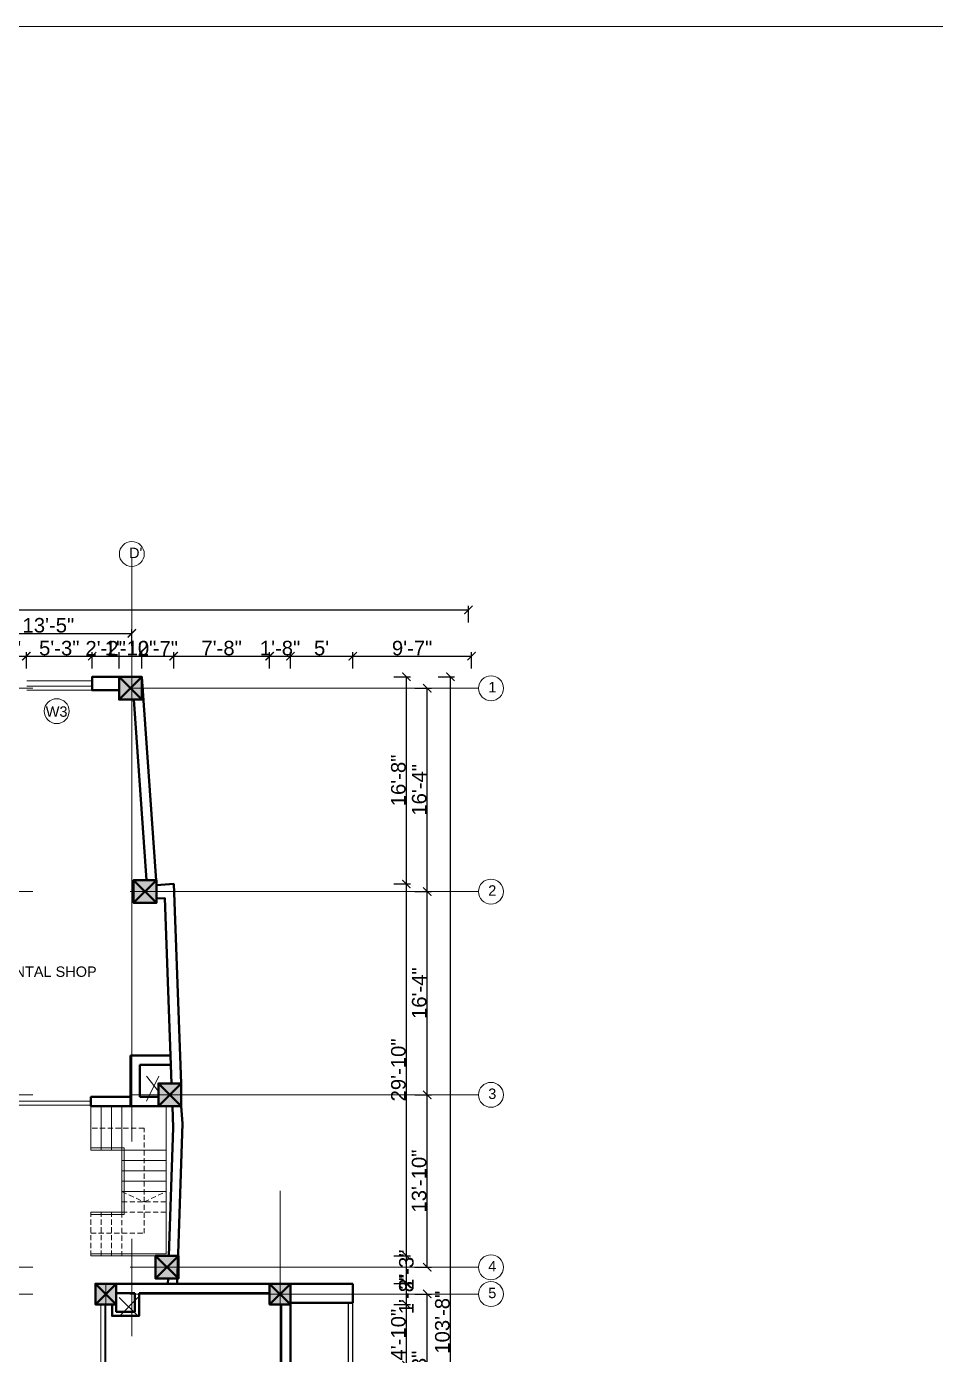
# Model space of a CAD drawing. Header units: inches. Extents: x 0 to 179512, y -43395 to -31716.
# Drawn here: x 168229 to 169105, y -37674 to -36394 of the extents above; entities that cross this region are included whole.
import ezdxf

# ---------------------------------------------------------------- set-up
doc = ezdxf.new("R2010")
doc.units = ezdxf.units.IN
doc.header["$LTSCALE"] = 10
doc.header["$MEASUREMENT"] = 0
doc.linetypes.add('CENTER2', pattern=[1.125, 0.75, -0.125, 0.125, -0.125])
doc.linetypes.add('DASHED', pattern=[0.75, 0.5, -0.25])
doc.layers.get('Defpoints').update_dxf_attribs({"color": 215})
doc.layers.add('Balcony base', color=70, linetype='Continuous')
for name, color, linetype, lineweight in [('colum', 2, 'Continuous', 40), ('DUCT', 6, 'Continuous', 40), ('Grid name', 4, 'Continuous', 0), ('hatch', 95, 'Continuous', 0), ('NEW LETTERING', 3, 'Continuous', 0), ('OL_AR_Center line', 253, 'CENTER2', 13), ('OL_AR_Hatch', 253, 'Continuous', 15), ('OL_AR_SYMBOL', 1, 'Continuous', 5), ('OL_AR_Text', 140, 'Continuous', 5), ('OL_AR_WALL', 255, 'Continuous', 40), ('window', 6, 'Continuous', 9)]:
    doc.layers.add(name, color=color, linetype=linetype, lineweight=lineweight)
doc.styles.add('arial', font='arial.ttf')
doc.styles.get("Standard").update_dxf_attribs({"font": 'arial.ttf'})
doc.dimstyles.new('Dim_OLA', dxfattribs={"dimscale": 2, "dimtxt": 7, "dimasz": 4, "dimexe": 2, "dimexo": 0.5, "dimgap": 0.3, "dimtad": 1, "dimdec": 0, "dimzin": 0, "dimdsep": 46, "dimlunit": 3, "dimtxsty": 'arial', "dimblk": 'ARCHTICK', "dimcen": 0.05, "dimadec": 0, "dimazin": 0, "dimtfac": 1, "dimtdec": 0, "dimtix": 1, "dimtmove": 2, "dimatfit": 3, "dimldrblk": 'DOT', "dimfxl": 6, "dimfxlon": 1, "dimtolj": 1, "dimtzin": 0, "dimarcsym": 0})

# ---------------------------------------------------------------- blocks, each defined once
blk = doc.blocks.new('stair')
at = {"layer": 'OL_AR_Hatch'}
for p, q in [((165958.8, -28087.3), (165958.8, -28045.3)), ((165968.8, -28087.3), (165968.8, -28045.3)), ((165978.8, -28087.3), (165978.8, -28045.3)), ((165988.8, -28147.3), (165988.8, -28045.3)), ((165958.8, -28085.3), (165990.8, -28085.3)), ((165958.8, -28087.3), (166031.3, -28087.3)), ((165988.8, -28097.3), (166031.3, -28097.3)), ((165990.8, -28149.3), (165990.8, -28085.3)), ((165988.8, -28107.3), (166031.3, -28107.3)), ((165988.8, -28117.3), (166031.3, -28117.3)), ((165988.8, -28127.3), (166031.3, -28127.3)), ((165958.8, -28147.3), (165988.8, -28147.3)), ((165958.8, -28149.3), (165990.8, -28149.3)), ((165958.8, -28187.3), (166031.3, -28187.3)), ((165958.8, -28189.3), (166031.3, -28189.3))]:
    blk.add_line(p, q, dxfattribs=at)
blk.add_lwpolyline([(165958.8, -28045.3), (166031.3, -28045.3), (166031.3, -28187.3)], dxfattribs=at)
at = {"layer": 'OL_AR_SYMBOL', "linetype": 'DASHED'}
for p, q in [((165958.8, -28189.3), (165958.8, -28147.3)), ((165968.8, -28189.3), (165968.8, -28147.3)), ((165978.8, -28189.3), (165978.8, -28147.3)), ((165988.8, -28137.3), (166031.3, -28137.3)), ((165988.8, -28147.3), (166031.3, -28147.3)), ((165988.8, -28147.3), (165988.8, -28189.3))]:
    blk.add_line(p, q, dxfattribs=at)
for points in [[(165958.8, -28167.5), (166010.1, -28167.5), (166010.1, -28066.3), (165958.8, -28066.3)], [(165988.8, -28127.3), (166010.1, -28137.3), (166031.3, -28127.3)]]:
    blk.add_lwpolyline(points, dxfattribs=at)
blk = doc.blocks.new('_ArchTick')
at = {"color": 0, "linetype": 'ByBlock', "const_width": 0.15}
blk.add_lwpolyline([(-0.5, -0.5), (0.5, 0.5)], dxfattribs=at)
blk = doc.blocks.new('*D110')
at = {"layer": 'Defpoints', "color": 0, "transparency": 16777216}
for p in [(168228.7, -37000.7), (168179.5, -37021.6), (168228.7, -37020.6)]:
    blk.add_point(p, dxfattribs=at)
at = {"layer": 'OL_AR_Text', "color": 0, "lineweight": -2, "transparency": 16777216}
for p, q in [((168179.5, -37012.7), (168179.5, -36996.7)), ((168179.5, -37000.7), (168228.7, -37000.7)), ((168228.7, -37012.7), (168228.7, -36996.7))]:
    blk.add_line(p, q, dxfattribs=at)
at = {"layer": 'OL_AR_Text', "color": 0, "lineweight": -2, "transparency": 16777216, "xscale": 8, "yscale": 8, "zscale": 8, "rotation": 180}
blk.add_blockref('_ArchTick', (168179.5, -37000.7), dxfattribs=at)
at = {"layer": 'OL_AR_Text', "color": 0, "lineweight": -2, "transparency": 16777216, "xscale": 8, "yscale": 8, "zscale": 8}
blk.add_blockref('_ArchTick', (168228.7, -37000.7), dxfattribs=at)
at = {"layer": 'OL_AR_Text', "color": 0, "transparency": 16777216, "insert": (168204.1, -36993.1), "char_height": 14, "attachment_point": 5, "style": 'arial'}
blk.add_mtext('\\A1;4\'-1"', dxfattribs=at)
blk = doc.blocks.new('_Dot')
at = {"color": 0, "linetype": 'ByBlock', "lineweight": -2}
blk.add_line((-0.5, 0), (-1, 0), dxfattribs=at)
at = {"color": 0, "linetype": 'ByBlock', "const_width": 0.5}
blk.add_lwpolyline([(-0.25, 0, 1), (0.25, 0, 1)], format="xyb", close=True, dxfattribs=at)
blk = doc.blocks.new('*D111')
at = {"layer": 'Defpoints', "color": 0, "transparency": 16777216}
for p in [(168292.1, -37000.7), (168228.7, -37020.6), (168292.1, -37020.6)]:
    blk.add_point(p, dxfattribs=at)
at = {"layer": 'OL_AR_Text', "color": 0, "lineweight": -2, "transparency": 16777216}
for p, q in [((168228.7, -37012.7), (168228.7, -36996.7)), ((168228.7, -37000.7), (168292.1, -37000.7)), ((168292.1, -37012.7), (168292.1, -36996.7))]:
    blk.add_line(p, q, dxfattribs=at)
at = {"layer": 'OL_AR_Text', "color": 0, "lineweight": -2, "transparency": 16777216, "xscale": 8, "yscale": 8, "zscale": 8, "rotation": 180}
blk.add_blockref('_ArchTick', (168228.7, -37000.7), dxfattribs=at)
at = {"layer": 'OL_AR_Text', "color": 0, "lineweight": -2, "transparency": 16777216, "xscale": 8, "yscale": 8, "zscale": 8}
blk.add_blockref('_ArchTick', (168292.1, -37000.7), dxfattribs=at)
at = {"layer": 'OL_AR_Text', "color": 0, "transparency": 16777216, "insert": (168260.4, -36993), "char_height": 14, "attachment_point": 5, "style": 'arial'}
blk.add_mtext('\\A1;5\'-3"', dxfattribs=at)
blk = doc.blocks.new('*D112')
at = {"layer": 'Defpoints', "color": 0, "transparency": 16777216}
for p in [(168318.1, -37000.7), (168292.1, -37020.6), (168318.1, -37020.6)]:
    blk.add_point(p, dxfattribs=at)
at = {"layer": 'OL_AR_Text', "color": 0, "lineweight": -2, "transparency": 16777216}
for p, q in [((168292.1, -37012.7), (168292.1, -36996.7)), ((168292.1, -37000.7), (168318.1, -37000.7)), ((168318.1, -37012.7), (168318.1, -36996.7))]:
    blk.add_line(p, q, dxfattribs=at)
at = {"layer": 'OL_AR_Text', "color": 0, "transparency": 16777216, "insert": (168305.1, -36993.1), "char_height": 14, "attachment_point": 5, "style": 'arial'}
blk.add_mtext('\\A1;2\'-2"', dxfattribs=at)
blk = doc.blocks.new('*D113')
at = {"layer": 'Defpoints', "color": 0, "transparency": 16777216}
for p in [(168340.1, -37000.7), (168318.1, -37020.6), (168340.1, -37020.6)]:
    blk.add_point(p, dxfattribs=at)
at = {"layer": 'OL_AR_Text', "color": 0, "lineweight": -2, "transparency": 16777216}
for p, q in [((168318.1, -37012.7), (168318.1, -36996.7)), ((168318.1, -37000.7), (168340.1, -37000.7)), ((168340.1, -37012.7), (168340.1, -36996.7))]:
    blk.add_line(p, q, dxfattribs=at)
at = {"layer": 'OL_AR_Text', "color": 0, "transparency": 16777216, "insert": (168329.1, -36993), "char_height": 14, "attachment_point": 5, "style": 'arial'}
blk.add_mtext('\\A1;1\'-10"', dxfattribs=at)
blk = doc.blocks.new('*D114')
at = {"layer": 'Defpoints', "color": 0, "transparency": 16777216}
for p in [(168370.7, -37000.7), (168340.1, -37020.6), (168370.7, -37220.3)]:
    blk.add_point(p, dxfattribs=at)
at = {"layer": 'OL_AR_Text', "color": 0, "lineweight": -2, "transparency": 16777216}
for p, q in [((168340.1, -37012.7), (168340.1, -36996.7)), ((168340.1, -37000.7), (168370.7, -37000.7)), ((168370.7, -37012.7), (168370.7, -36996.7))]:
    blk.add_line(p, q, dxfattribs=at)
at = {"layer": 'OL_AR_Text', "color": 0, "transparency": 16777216, "insert": (168355.4, -36993.1), "char_height": 14, "attachment_point": 5, "style": 'arial'}
blk.add_mtext('\\A1;2\'-7"', dxfattribs=at)
blk = doc.blocks.new('*D115')
at = {"layer": 'Defpoints', "color": 0, "transparency": 16777216}
for p in [(168463.2, -37000.7), (168370.7, -37220.3), (168463.2, -37605.6)]:
    blk.add_point(p, dxfattribs=at)
at = {"layer": 'OL_AR_Text', "color": 0, "lineweight": -2, "transparency": 16777216}
for p, q in [((168370.7, -37012.7), (168370.7, -36996.7)), ((168370.7, -37000.7), (168463.2, -37000.7)), ((168463.2, -37012.7), (168463.2, -36996.7))]:
    blk.add_line(p, q, dxfattribs=at)
at = {"layer": 'OL_AR_Text', "color": 0, "lineweight": -2, "transparency": 16777216, "xscale": 8, "yscale": 8, "zscale": 8, "rotation": 180}
blk.add_blockref('_ArchTick', (168370.7, -37000.7), dxfattribs=at)
at = {"layer": 'OL_AR_Text', "color": 0, "lineweight": -2, "transparency": 16777216, "xscale": 8, "yscale": 8, "zscale": 8}
blk.add_blockref('_ArchTick', (168463.2, -37000.7), dxfattribs=at)
at = {"layer": 'OL_AR_Text', "color": 0, "transparency": 16777216, "insert": (168416.9, -36993), "char_height": 14, "attachment_point": 5, "style": 'arial'}
blk.add_mtext('\\A1;7\'-8"', dxfattribs=at)
blk = doc.blocks.new('*D116')
at = {"layer": 'Defpoints', "color": 0, "transparency": 16777216}
for p in [(168483.2, -37000.7), (168463.2, -37605.6), (168483.2, -37605.6)]:
    blk.add_point(p, dxfattribs=at)
at = {"layer": 'OL_AR_Text', "color": 0, "lineweight": -2, "transparency": 16777216}
for p, q in [((168463.2, -37012.7), (168463.2, -36996.7)), ((168463.2, -37000.7), (168483.2, -37000.7)), ((168483.2, -37012.7), (168483.2, -36996.7))]:
    blk.add_line(p, q, dxfattribs=at)
at = {"layer": 'OL_AR_Text', "color": 0, "transparency": 16777216, "insert": (168473.2, -36993), "char_height": 14, "attachment_point": 5, "style": 'arial'}
blk.add_mtext('\\A1;1\'-8"', dxfattribs=at)
blk = doc.blocks.new('*D117')
at = {"layer": 'Defpoints', "color": 0, "transparency": 16777216}
for p in [(168543.3, -37000.7), (168483.2, -37605.6), (168543.3, -37605.6)]:
    blk.add_point(p, dxfattribs=at)
at = {"layer": 'OL_AR_Text', "color": 0, "lineweight": -2, "transparency": 16777216}
for p, q in [((168483.2, -37012.7), (168483.2, -36996.7)), ((168483.2, -37000.7), (168543.3, -37000.7)), ((168543.3, -37012.7), (168543.3, -36996.7))]:
    blk.add_line(p, q, dxfattribs=at)
at = {"layer": 'OL_AR_Text', "color": 0, "lineweight": -2, "transparency": 16777216, "xscale": 8, "yscale": 8, "zscale": 8, "rotation": 180}
blk.add_blockref('_ArchTick', (168483.2, -37000.7), dxfattribs=at)
at = {"layer": 'OL_AR_Text', "color": 0, "lineweight": -2, "transparency": 16777216, "xscale": 8, "yscale": 8, "zscale": 8}
blk.add_blockref('_ArchTick', (168543.3, -37000.7), dxfattribs=at)
at = {"layer": 'OL_AR_Text', "color": 0, "transparency": 16777216, "insert": (168513.2, -36993), "char_height": 14, "attachment_point": 5, "style": 'arial'}
blk.add_mtext("\\A1;5'", dxfattribs=at)
blk = doc.blocks.new('*D118')
at = {"layer": 'Defpoints', "color": 0, "transparency": 16777216}
for p in [(168657.8, -37000.7), (168543.3, -37605.6), (168657.8, -37605.6)]:
    blk.add_point(p, dxfattribs=at)
at = {"layer": 'OL_AR_Text', "color": 0, "lineweight": -2, "transparency": 16777216}
for p, q in [((168543.3, -37012.7), (168543.3, -36996.7)), ((168543.3, -37000.7), (168657.8, -37000.7)), ((168657.8, -37012.7), (168657.8, -36996.7))]:
    blk.add_line(p, q, dxfattribs=at)
at = {"layer": 'OL_AR_Text', "color": 0, "lineweight": -2, "transparency": 16777216, "xscale": 8, "yscale": 8, "zscale": 8, "rotation": 180}
blk.add_blockref('_ArchTick', (168543.3, -37000.7), dxfattribs=at)
at = {"layer": 'OL_AR_Text', "color": 0, "lineweight": -2, "transparency": 16777216, "xscale": 8, "yscale": 8, "zscale": 8}
blk.add_blockref('_ArchTick', (168657.8, -37000.7), dxfattribs=at)
at = {"layer": 'OL_AR_Text', "color": 0, "transparency": 16777216, "insert": (168600.5, -36993), "char_height": 14, "attachment_point": 5, "style": 'arial'}
blk.add_mtext('\\A1;9\'-7"', dxfattribs=at)
blk = doc.blocks.new('*D121')
at = {"layer": 'Defpoints', "color": 0, "transparency": 16777216}
for p in [(168330.3, -36978.7), (168169.5, -37031.6), (168330.3, -37032.9)]:
    blk.add_point(p, dxfattribs=at)
at = {"layer": 'OL_AR_Text', "color": 0, "lineweight": -2, "transparency": 16777216}
for p, q in [((168169.5, -36990.7), (168169.5, -36974.7)), ((168169.5, -36978.7), (168330.3, -36978.7)), ((168330.3, -36990.7), (168330.3, -36974.7))]:
    blk.add_line(p, q, dxfattribs=at)
at = {"layer": 'OL_AR_Text', "color": 0, "lineweight": -2, "transparency": 16777216, "xscale": 8, "yscale": 8, "zscale": 8, "rotation": 180}
blk.add_blockref('_ArchTick', (168169.5, -36978.7), dxfattribs=at)
at = {"layer": 'OL_AR_Text', "color": 0, "lineweight": -2, "transparency": 16777216, "xscale": 8, "yscale": 8, "zscale": 8}
blk.add_blockref('_ArchTick', (168330.3, -36978.7), dxfattribs=at)
at = {"layer": 'OL_AR_Text', "color": 0, "transparency": 16777216, "insert": (168249.9, -36971), "char_height": 14, "attachment_point": 5, "style": 'arial'}
blk.add_mtext('\\A1;13\'-5"', dxfattribs=at)
blk = doc.blocks.new('*D122')
at = {"layer": 'Defpoints', "color": 0, "transparency": 16777216}
for p in [(168654.8, -36956.2), (167582.5, -37001.7), (168654.8, -37003.7)]:
    blk.add_point(p, dxfattribs=at)
at = {"layer": 'OL_AR_Text', "color": 0, "lineweight": -2, "transparency": 16777216}
for p, q in [((167582.5, -36968.2), (167582.5, -36952.2)), ((168654.8, -36968.2), (168654.8, -36952.2)), ((167582.5, -36956.2), (168654.8, -36956.2))]:
    blk.add_line(p, q, dxfattribs=at)
at = {"layer": 'OL_AR_Text', "color": 0, "lineweight": -2, "transparency": 16777216, "xscale": 8, "yscale": 8, "zscale": 8, "rotation": 180}
blk.add_blockref('_ArchTick', (167582.5, -36956.2), dxfattribs=at)
at = {"layer": 'OL_AR_Text', "color": 0, "lineweight": -2, "transparency": 16777216, "xscale": 8, "yscale": 8, "zscale": 8}
blk.add_blockref('_ArchTick', (168654.8, -36956.2), dxfattribs=at)
at = {"layer": 'OL_AR_Text', "color": 0, "transparency": 16777216, "insert": (168118.7, -36948.5), "char_height": 14, "attachment_point": 5, "style": 'arial'}
blk.add_mtext('\\A1;89\'-4"', dxfattribs=at)
blk = doc.blocks.new('*D421')
at = {"layer": 'Defpoints', "color": 0, "transparency": 16777216}
for p in [(168473.2, -37615.6), (168615.1, -37615.6), (168473.2, -37774.6)]:
    blk.add_point(p, dxfattribs=at)
at = {"layer": 'OL_AR_Text', "color": 0, "lineweight": -2, "transparency": 16777216}
for p, q in [((168603.1, -37615.6), (168619.1, -37615.6)), ((168615.1, -37774.6), (168615.1, -37615.6)), ((168603.1, -37774.6), (168619.1, -37774.6))]:
    blk.add_line(p, q, dxfattribs=at)
at = {"layer": 'OL_AR_Text', "color": 0, "lineweight": -2, "transparency": 16777216, "xscale": 8, "yscale": 8, "zscale": 8}
for p, rotation in [((168615.1, -37615.6), 90), ((168615.1, -37774.6), 270)]:
    blk.add_blockref('_ArchTick', p, dxfattribs=dict(at, rotation=rotation))
at = {"layer": 'OL_AR_Text', "color": 0, "transparency": 16777216, "insert": (168607.3, -37695.1), "char_height": 14, "attachment_point": 5, "rotation": 90, "style": 'arial'}
blk.add_mtext('\\A1;13\'-3"', dxfattribs=at)
blk = doc.blocks.new('*D422')
at = {"layer": 'Defpoints', "color": 0, "transparency": 16777216}
for p in [(168330.3, -37423.6), (168615.1, -37423.6), (168473.2, -37589.8)]:
    blk.add_point(p, dxfattribs=at)
at = {"layer": 'OL_AR_Text', "color": 0, "lineweight": -2, "transparency": 16777216}
for p, q in [((168603.1, -37423.6), (168619.1, -37423.6)), ((168615.1, -37589.8), (168615.1, -37423.6)), ((168603.1, -37589.8), (168619.1, -37589.8))]:
    blk.add_line(p, q, dxfattribs=at)
at = {"layer": 'OL_AR_Text', "color": 0, "lineweight": -2, "transparency": 16777216, "xscale": 8, "yscale": 8, "zscale": 8}
for p, rotation in [((168615.1, -37423.6), 90), ((168615.1, -37589.8), 270)]:
    blk.add_blockref('_ArchTick', p, dxfattribs=dict(at, rotation=rotation))
at = {"layer": 'OL_AR_Text', "color": 0, "transparency": 16777216, "insert": (168607.3, -37506.7), "char_height": 14, "attachment_point": 5, "rotation": 90, "style": 'arial'}
blk.add_mtext('\\A1;13\'-10"', dxfattribs=at)
blk = doc.blocks.new('*D423')
at = {"layer": 'Defpoints', "color": 0, "transparency": 16777216}
for p in [(168330.3, -37227.6), (168615.1, -37227.6), (168330.3, -37423.6)]:
    blk.add_point(p, dxfattribs=at)
at = {"layer": 'OL_AR_Text', "color": 0, "lineweight": -2, "transparency": 16777216}
for p, q in [((168603.1, -37227.6), (168619.1, -37227.6)), ((168615.1, -37423.6), (168615.1, -37227.6)), ((168603.1, -37423.6), (168619.1, -37423.6))]:
    blk.add_line(p, q, dxfattribs=at)
at = {"layer": 'OL_AR_Text', "color": 0, "lineweight": -2, "transparency": 16777216, "xscale": 8, "yscale": 8, "zscale": 8}
for p, rotation in [((168615.1, -37227.6), 90), ((168615.1, -37423.6), 270)]:
    blk.add_blockref('_ArchTick', p, dxfattribs=dict(at, rotation=rotation))
at = {"layer": 'OL_AR_Text', "color": 0, "transparency": 16777216, "insert": (168607.4, -37325.6), "char_height": 14, "attachment_point": 5, "rotation": 90, "style": 'arial'}
blk.add_mtext('\\A1;16\'-4"', dxfattribs=at)
blk = doc.blocks.new('*D424')
at = {"layer": 'Defpoints', "color": 0, "transparency": 16777216}
for p in [(168330.3, -37031.6), (168615.1, -37031.6), (168330.3, -37227.6)]:
    blk.add_point(p, dxfattribs=at)
at = {"layer": 'OL_AR_Text', "color": 0, "lineweight": -2, "transparency": 16777216}
for p, q in [((168603.1, -37031.6), (168619.1, -37031.6)), ((168615.1, -37227.6), (168615.1, -37031.6)), ((168603.1, -37227.6), (168619.1, -37227.6))]:
    blk.add_line(p, q, dxfattribs=at)
at = {"layer": 'OL_AR_Text', "color": 0, "lineweight": -2, "transparency": 16777216, "xscale": 8, "yscale": 8, "zscale": 8}
for p, rotation in [((168615.1, -37031.6), 90), ((168615.1, -37227.6), 270)]:
    blk.add_blockref('_ArchTick', p, dxfattribs=dict(at, rotation=rotation))
at = {"layer": 'OL_AR_Text', "color": 0, "transparency": 16777216, "insert": (168607.4, -37129.6), "char_height": 14, "attachment_point": 5, "rotation": 90, "style": 'arial'}
blk.add_mtext('\\A1;16\'-4"', dxfattribs=at)
blk = doc.blocks.new('*D498')
at = {"layer": 'Defpoints', "color": 0, "transparency": 16777216}
for p in [(168483.2, -37625.6), (168595, -37625.6), (168483.2, -37684)]:
    blk.add_point(p, dxfattribs=at)
at = {"layer": 'OL_AR_Text', "color": 0, "lineweight": -2, "transparency": 16777216}
for p, q in [((168583, -37625.6), (168599, -37625.6)), ((168595, -37684), (168595, -37625.6)), ((168583, -37684), (168599, -37684))]:
    blk.add_line(p, q, dxfattribs=at)
at = {"layer": 'OL_AR_Text', "color": 0, "lineweight": -2, "transparency": 16777216, "xscale": 8, "yscale": 8, "zscale": 8}
for p, rotation in [((168595, -37625.6), 90), ((168595, -37684), 270)]:
    blk.add_blockref('_ArchTick', p, dxfattribs=dict(at, rotation=rotation))
at = {"layer": 'OL_AR_Text', "color": 0, "transparency": 16777216, "insert": (168587.3, -37654.8), "char_height": 14, "attachment_point": 5, "rotation": 90, "style": 'arial'}
blk.add_mtext('\\A1;4\'-10"', dxfattribs=at)
blk = doc.blocks.new('*D499')
at = {"layer": 'Defpoints', "color": 0, "transparency": 16777216}
for p in [(168492.3, -37605.6), (168595, -37605.6), (168492.3, -37625.6)]:
    blk.add_point(p, dxfattribs=at)
at = {"layer": 'OL_AR_Text', "color": 0, "lineweight": -2, "transparency": 16777216}
for p, q in [((168583, -37605.6), (168599, -37605.6)), ((168595, -37625.6), (168595, -37605.6)), ((168583, -37625.6), (168599, -37625.6))]:
    blk.add_line(p, q, dxfattribs=at)
at = {"layer": 'OL_AR_Text', "color": 0, "lineweight": -2, "transparency": 16777216, "xscale": 8, "yscale": 8, "zscale": 8}
for p, rotation in [((168595, -37605.6), 90), ((168595, -37625.6), 270)]:
    blk.add_blockref('_ArchTick', p, dxfattribs=dict(at, rotation=rotation))
at = {"layer": 'OL_AR_Text', "color": 0, "transparency": 16777216, "insert": (168595, -37615.6), "char_height": 14, "attachment_point": 5, "rotation": 90, "style": 'arial'}
blk.add_mtext('\\A1;1\'-8"', dxfattribs=at)
blk = doc.blocks.new('*D500')
at = {"layer": 'Defpoints', "color": 0, "transparency": 16777216}
for p in [(168383.6, -37578.8), (168595, -37578.8), (168492.3, -37605.6)]:
    blk.add_point(p, dxfattribs=at)
at = {"layer": 'OL_AR_Text', "color": 0, "lineweight": -2, "transparency": 16777216}
for p, q in [((168583, -37578.8), (168599, -37578.8)), ((168595, -37605.6), (168595, -37578.8)), ((168583, -37605.6), (168599, -37605.6))]:
    blk.add_line(p, q, dxfattribs=at)
at = {"layer": 'OL_AR_Text', "color": 0, "lineweight": -2, "transparency": 16777216, "xscale": 8, "yscale": 8, "zscale": 8}
for p, rotation in [((168595, -37578.8), 90), ((168595, -37605.6), 270)]:
    blk.add_blockref('_ArchTick', p, dxfattribs=dict(at, rotation=rotation))
at = {"layer": 'OL_AR_Text', "color": 0, "transparency": 16777216, "insert": (168595, -37592.2), "char_height": 14, "attachment_point": 5, "rotation": 90, "style": 'arial'}
blk.add_mtext('\\A1;2\'-3"', dxfattribs=at)
blk = doc.blocks.new('*D501')
at = {"layer": 'Defpoints', "color": 0, "transparency": 16777216}
for p in [(168370.7, -37220.3), (168595, -37220.3), (168374.5, -37578.8)]:
    blk.add_point(p, dxfattribs=at)
at = {"layer": 'OL_AR_Text', "color": 0, "lineweight": -2, "transparency": 16777216}
for p, q in [((168583, -37220.3), (168599, -37220.3)), ((168595, -37578.8), (168595, -37220.3)), ((168583, -37578.8), (168599, -37578.8))]:
    blk.add_line(p, q, dxfattribs=at)
at = {"layer": 'OL_AR_Text', "color": 0, "lineweight": -2, "transparency": 16777216, "xscale": 8, "yscale": 8, "zscale": 8}
for p, rotation in [((168595, -37220.3), 90), ((168595, -37578.8), 270)]:
    blk.add_blockref('_ArchTick', p, dxfattribs=dict(at, rotation=rotation))
at = {"layer": 'OL_AR_Text', "color": 0, "transparency": 16777216, "insert": (168587.3, -37399.6), "char_height": 14, "attachment_point": 5, "rotation": 90, "style": 'arial'}
blk.add_mtext('\\A1;29\'-10"', dxfattribs=at)
blk = doc.blocks.new('*D502')
at = {"layer": 'Defpoints', "color": 0, "transparency": 16777216}
for p in [(168340.1, -37020.6), (168595, -37020.6), (168370.7, -37220.3)]:
    blk.add_point(p, dxfattribs=at)
at = {"layer": 'OL_AR_Text', "color": 0, "lineweight": -2, "transparency": 16777216}
for p, q in [((168583, -37020.6), (168599, -37020.6)), ((168595, -37220.3), (168595, -37020.6)), ((168583, -37220.3), (168599, -37220.3))]:
    blk.add_line(p, q, dxfattribs=at)
at = {"layer": 'OL_AR_Text', "color": 0, "lineweight": -2, "transparency": 16777216, "xscale": 8, "yscale": 8, "zscale": 8}
for p, rotation in [((168595, -37020.6), 90), ((168595, -37220.3), 270)]:
    blk.add_blockref('_ArchTick', p, dxfattribs=dict(at, rotation=rotation))
at = {"layer": 'OL_AR_Text', "color": 0, "transparency": 16777216, "insert": (168587.3, -37120.5), "char_height": 14, "attachment_point": 5, "rotation": 90, "style": 'arial'}
blk.add_mtext('\\A1;16\'-8"', dxfattribs=at)
blk = doc.blocks.new('*D509')
at = {"layer": 'Defpoints', "color": 0, "transparency": 16777216}
for p in [(168595, -37020.6), (168637.5, -37020.6), (168595, -38264.9)]:
    blk.add_point(p, dxfattribs=at)
at = {"layer": 'OL_AR_Text', "color": 0, "lineweight": -2, "transparency": 16777216}
for p, q in [((168625.5, -37020.6), (168641.5, -37020.6)), ((168637.5, -38264.9), (168637.5, -37020.6)), ((168625.5, -38264.9), (168641.5, -38264.9))]:
    blk.add_line(p, q, dxfattribs=at)
at = {"layer": 'OL_AR_Text', "color": 0, "lineweight": -2, "transparency": 16777216, "xscale": 8, "yscale": 8, "zscale": 8}
for p, rotation in [((168637.5, -37020.6), 90), ((168637.5, -38264.9), 270)]:
    blk.add_blockref('_ArchTick', p, dxfattribs=dict(at, rotation=rotation))
at = {"layer": 'OL_AR_Text', "color": 0, "transparency": 16777216, "insert": (168629.7, -37642.8), "char_height": 14, "attachment_point": 5, "rotation": 90, "style": 'arial'}
blk.add_mtext('\\A1;103\'-8"', dxfattribs=at)

msp = doc.modelspace()

# ---------------------------------------------------------------- hatches: boundary and pattern name
at = {"layer": 'hatch', "transparency": 33554536}
h = msp.add_hatch(dxfattribs=at)
h.set_pattern_fill('AR-CONC', color=256, angle=360)
h.set_pattern_definition([(50, (6761.0615, -0.204), (7.17260183, -0.62752135), [0.75, -8.25]), (355, (6761.0615, -0.204), (-1.38751334, 7.52192134), [0.6, -6.6]), (100.4514445, (6761.659, -0.256), (5.78508847, 6.8943999), [0.63740192, -7.01142112]), (46.1842, (6761.0615, 1.796), (10.6724133, -1.6551928), [1.125, -12.375]), (96.6356355, (6761.951, 1.658), (9.34661946, 9.741186), [0.9561034, -10.5171376]), (351.184164, (6761.061, 1.796), (9.34661945, 9.741186), [0.9, -9.9]), (21, (6762.0615, 1.296), (5.96907052, -4.0261889), [0.75, -8.25]), (326, (6762.0615, 1.296), (2.43315332, 7.25150045), [0.6, -6.6]), (71.4514447, (6762.559, 0.9605), (8.40222377, 3.22531153), [0.6374019, -7.01142112]), (37.5, (6761.0615, -0.204), (0.121598553, 3.32893854), [0, -6.52, 0, -6.7, 0, -6.625]), (7.5, (6761.0615, -0.204), (2.630695374, 3.94411712), [0, -3.82, 0, -6.37, 0, -2.525]), (327.5, (6758.8315, -0.204), (5.33822436, -0.225548717), [0, -2.5, 0, -7.8, 0, -10.35]), (317.5, (6757.8315, -0.204), (5.8318617, 1.00104982), [0, -3.25, 0, -5.18, 0, -7.35])])
h.paths.add_polyline_path([(168180.5, -37020.64), (168158.5, -37020.64), (168169.5, -37031.64)])
h.paths.add_polyline_path([(168169.5, -37031.64), (168158.5, -37020.64), (168158.5, -37042.64)])
h.paths.add_polyline_path([(168169.5, -37031.64), (168158.5, -37042.64), (168180.5, -37042.64)])
h.paths.add_polyline_path([(168180.5, -37020.64), (168169.5, -37031.64), (168180.5, -37042.64)])
h.paths.add_polyline_path([(168340.06, -37020.64), (168318.06, -37020.64), (168329.06, -37031.64)])
h.paths.add_polyline_path([(168318.06, -37020.64), (168318.06, -37042.64), (168329.06, -37031.64)])
h.paths.add_polyline_path([(168329.06, -37031.64), (168318.06, -37042.64), (168340.06, -37042.64)])
h.paths.add_polyline_path([(168340.06, -37020.64), (168329.06, -37031.64), (168340.06, -37042.64)])
h.paths.add_polyline_path([(168343.03, -37227.64), (168332.03, -37216.64), (168332.03, -37238.64)])
h.paths.add_polyline_path([(168354.03, -37216.64), (168332.03, -37216.64), (168343.03, -37227.64)])
h.paths.add_polyline_path([(168354.03, -37216.64), (168343.03, -37227.64), (168354.03, -37238.64)])
h.paths.add_polyline_path([(168343.03, -37227.64), (168332.03, -37238.64), (168354.03, -37238.64)])
h.paths.add_polyline_path([(168180.5, -37216.64), (168158.5, -37216.64), (168169.5, -37227.64)])
h.paths.add_polyline_path([(168158.5, -37216.64), (168158.5, -37238.64), (168169.5, -37227.64)])
h.paths.add_polyline_path([(168169.5, -37227.64), (168158.5, -37238.64), (168180.5, -37238.64)])
h.paths.add_polyline_path([(168180.5, -37216.64), (168169.5, -37227.64), (168180.5, -37238.64)])
h.paths.add_polyline_path([(168180.5, -37412.58), (168158.5, -37412.58), (168169.5, -37423.58)])
h.paths.add_polyline_path([(168180.5, -37412.58), (168169.5, -37423.58), (168180.5, -37434.58)])
h.paths.add_polyline_path([(168158.5, -37412.58), (168158.5, -37434.58), (168169.5, -37423.58)])
h.paths.add_polyline_path([(168169.5, -37423.58), (168158.5, -37434.58), (168180.5, -37434.58)])
h.paths.add_polyline_path([(168377.98, -37412.64), (168355.98, -37412.64), (168366.98, -37423.64)])
h.paths.add_polyline_path([(168355.98, -37412.64), (168355.98, -37434.64), (168366.98, -37423.64)])
h.paths.add_polyline_path([(168366.98, -37423.64), (168355.98, -37434.64), (168377.98, -37434.64)])
h.paths.add_polyline_path([(168377.98, -37412.64), (168366.98, -37423.64), (168377.98, -37434.64)])
h.paths.add_polyline_path([(167672.55, -37615.64), (167660.55, -37603.64), (167660.55, -37627.64)])
h.paths.add_polyline_path([(167684.55, -37603.64), (167660.55, -37603.64), (167672.55, -37615.64)])
h.paths.add_polyline_path([(167684.55, -37603.64), (167672.55, -37615.64), (167684.55, -37627.64)])
h.paths.add_polyline_path([(167672.55, -37615.64), (167660.55, -37627.64), (167684.55, -37627.64)])
h.paths.add_polyline_path([(167918.63, -37605.64), (167898.63, -37605.64), (167908.63, -37615.64)])
h.paths.add_polyline_path([(167908.63, -37615.64), (167898.63, -37605.64), (167898.63, -37625.64)])
h.paths.add_polyline_path([(167908.63, -37615.64), (167898.63, -37625.64), (167918.63, -37625.64)])
h.paths.add_polyline_path([(167918.63, -37605.64), (167908.63, -37615.64), (167918.63, -37625.64)])
h.paths.add_polyline_path([(168169.5, -37589.78), (168158.5, -37578.78), (168158.5, -37600.78)])
h.paths.add_polyline_path([(168180.5, -37578.78), (168158.5, -37578.78), (168169.5, -37589.78)])
h.paths.add_polyline_path([(168180.5, -37578.78), (168169.5, -37589.78), (168180.5, -37600.78)])
h.paths.add_polyline_path([(168169.5, -37589.78), (168158.5, -37600.78), (168180.5, -37600.78)])
h.paths.add_polyline_path([(168158.55, -37603.59), (168134.55, -37603.59), (168146.55, -37615.59)])
h.paths.add_polyline_path([(168146.55, -37615.59), (168134.55, -37603.59), (168134.55, -37627.59)])
h.paths.add_polyline_path([(168146.55, -37615.59), (168134.55, -37627.59), (168158.55, -37627.59)])
h.paths.add_polyline_path([(168158.55, -37603.59), (168146.55, -37615.59), (168158.55, -37627.59)])
h.paths.add_polyline_path([(168315.31, -37605.64), (168295.31, -37605.64), (168305.31, -37615.64)])
h.paths.add_polyline_path([(168305.31, -37615.64), (168295.31, -37605.64), (168295.31, -37625.64)])
h.paths.add_polyline_path([(168305.31, -37615.64), (168295.31, -37625.64), (168315.31, -37625.64)])
h.paths.add_polyline_path([(168315.31, -37605.64), (168305.31, -37615.64), (168315.31, -37625.64)])
h.paths.add_polyline_path([(168375.22, -37578.78), (168353.22, -37578.78), (168364.22, -37589.78)])
h.paths.add_polyline_path([(168375.22, -37578.78), (168364.22, -37589.78), (168375.22, -37600.78)])
h.paths.add_polyline_path([(168364.22, -37589.78), (168353.22, -37600.78), (168375.22, -37600.78)])
h.paths.add_polyline_path([(168364.22, -37589.78), (168353.22, -37578.78), (168353.22, -37600.78)])
h.paths.add_polyline_path([(168483.18, -37605.64), (168463.18, -37605.64), (168473.18, -37615.64)])
h.paths.add_polyline_path([(168473.18, -37615.64), (168463.18, -37605.64), (168463.18, -37625.64)])
h.paths.add_polyline_path([(168473.18, -37615.64), (168463.18, -37625.64), (168483.18, -37625.64)])
h.paths.add_polyline_path([(168483.18, -37605.64), (168473.18, -37615.64), (168483.18, -37625.64)])
h.paths.add_polyline_path([(167684.55, -37762.58), (167660.55, -37762.58), (167672.55, -37774.58)])
h.paths.add_polyline_path([(167672.55, -37774.58), (167660.55, -37762.58), (167660.55, -37786.58)])
h.paths.add_polyline_path([(167672.55, -37774.58), (167660.55, -37786.58), (167684.55, -37786.58)])
h.paths.add_polyline_path([(167684.55, -37762.58), (167672.55, -37774.58), (167684.55, -37786.58)])
h.paths.add_polyline_path([(167908.54, -37759.58), (167908.54, -37774.58), (167923.54, -37774.58, 0.4142136)])
h.paths.add_polyline_path([(167908.54, -37759.58, 0.4142136), (167893.54, -37774.58), (167908.54, -37774.58)])
h.paths.add_polyline_path([(167908.54, -37774.58), (167893.54, -37774.58, 0.4142136), (167908.54, -37789.58)])
h.paths.add_polyline_path([(167923.54, -37774.58), (167908.54, -37774.58), (167908.54, -37789.58, 0.4142136)])
h.paths.add_polyline_path([(168146.5, -37763.58, 0.4142136), (168135.5, -37774.58), (168146.5, -37774.58)])
h.paths.add_polyline_path([(168146.5, -37763.58), (168146.5, -37774.58), (168157.5, -37774.58, 0.4142136)])
h.paths.add_polyline_path([(168157.5, -37774.58), (168146.5, -37774.58), (168146.5, -37785.58, 0.4142136)])
h.paths.add_polyline_path([(168146.5, -37774.58), (168135.5, -37774.58, 0.4142136), (168146.5, -37785.58)])
h.paths.add_polyline_path([(168316.27, -37763.58), (168294.27, -37763.58), (168305.27, -37774.58)])
h.paths.add_polyline_path([(168305.27, -37774.58), (168294.27, -37763.58), (168294.27, -37785.58)])
h.paths.add_polyline_path([(168316.27, -37763.58), (168305.27, -37774.58), (168316.27, -37785.58)])
h.paths.add_polyline_path([(168305.27, -37774.58), (168294.27, -37785.58), (168316.27, -37785.58)])
h.paths.add_polyline_path([(168483.18, -37764.58), (168463.18, -37764.58), (168473.18, -37774.58)])
h.paths.add_polyline_path([(168473.18, -37774.58), (168463.18, -37764.58), (168463.18, -37784.58)])
h.paths.add_polyline_path([(168473.18, -37774.58), (168463.18, -37784.58), (168483.18, -37784.58)])
h.paths.add_polyline_path([(168483.18, -37764.58), (168473.18, -37774.58), (168483.18, -37784.58)])
h.paths.add_polyline_path([(167684.55, -37960.77), (167660.55, -37960.77), (167672.55, -37972.77)])
h.paths.add_polyline_path([(167672.55, -37972.77), (167660.55, -37960.77), (167660.55, -37984.77)])
h.paths.add_polyline_path([(167672.55, -37972.77), (167660.55, -37984.77), (167684.55, -37984.77)])
h.paths.add_polyline_path([(167684.55, -37960.77), (167672.55, -37972.77), (167684.55, -37984.77)])
h.paths.add_polyline_path([(167908.54, -37959.67, 0.4142136), (167895.54, -37972.67), (167908.54, -37972.67)])
h.paths.add_polyline_path([(167908.54, -37959.67), (167908.54, -37972.67), (167921.54, -37972.67, 0.4142136)])
h.paths.add_polyline_path([(167921.54, -37972.67), (167908.54, -37972.67), (167908.54, -37985.67, 0.4142136)])
h.paths.add_polyline_path([(167908.54, -37972.67), (167895.54, -37972.67, 0.4142136), (167908.54, -37985.67)])
h.paths.add_polyline_path([(168146.5, -37959.77), (168146.5, -37972.77), (168159.5, -37972.77, 0.4142136)])
h.paths.add_polyline_path([(168146.5, -37959.77, 0.4142136), (168133.5, -37972.77), (168146.5, -37972.77)])
h.paths.add_polyline_path([(168146.5, -37972.77), (168133.5, -37972.77, 0.4142136), (168146.5, -37985.77)])
h.paths.add_polyline_path([(168159.5, -37972.77), (168146.5, -37972.77), (168146.5, -37985.77, 0.4142136)])
h.paths.add_polyline_path([(168318.27, -37956.13), (168292.27, -37956.13), (168305.27, -37968.13)])
h.paths.add_polyline_path([(168292.27, -37956.13), (168292.27, -37980.13), (168305.27, -37968.13)])
h.paths.add_polyline_path([(168305.27, -37968.13), (168292.27, -37980.13), (168318.27, -37980.13)])
h.paths.add_polyline_path([(168318.27, -37956.13), (168305.27, -37968.13), (168318.27, -37980.13)])
h.paths.add_polyline_path([(168482.98, -37961.27), (168462.98, -37961.27), (168472.98, -37971.27)])
h.paths.add_polyline_path([(168482.98, -37961.27), (168472.98, -37971.27), (168482.98, -37981.27)])
h.paths.add_polyline_path([(168472.98, -37971.27), (168462.98, -37981.27), (168482.98, -37981.27)])
h.paths.add_polyline_path([(168462.98, -37961.27), (168462.98, -37981.27), (168472.98, -37971.27)])
h.paths.add_polyline_path([(167684.55, -38180.36), (167660.55, -38180.36), (167672.55, -38192.36)])
h.paths.add_polyline_path([(167660.55, -38180.36), (167660.55, -38204.36), (167672.55, -38192.36)])
h.paths.add_polyline_path([(167672.55, -38192.36), (167660.55, -38204.36), (167684.55, -38204.36)])
h.paths.add_polyline_path([(167684.55, -38180.36), (167672.55, -38192.36), (167684.55, -38204.36)])
h.paths.add_polyline_path([(167920.48, -38180.36), (167896.48, -38180.36), (167908.48, -38192.36)])
h.paths.add_polyline_path([(167920.48, -38180.36), (167908.48, -38192.36), (167920.48, -38204.36)])
h.paths.add_polyline_path([(167908.48, -38192.36), (167896.48, -38204.36), (167920.48, -38204.36)])
h.paths.add_polyline_path([(167896.48, -38180.36), (167896.48, -38204.36), (167908.48, -38192.36)])
h.paths.add_polyline_path([(168156.48, -38182.39), (168156.48, -38180.36), (168134.5, -38180.36), (168146.5, -38192.36)])
h.paths.add_polyline_path([(168134.5, -38180.36), (168134.5, -38204.36), (168146.5, -38192.36)])
h.paths.add_polyline_path([(168146.5, -38192.36), (168134.5, -38204.36), (168158.5, -38204.36)])
h.paths.add_polyline_path([(168158.48, -38180.39), (168158.48, -38180.36), (168156.48, -38180.36), (168156.48, -38182.39)], flags=17)
h.paths.add_polyline_path([(168146.5, -38192.36), (168158.5, -38204.36), (168158.5, -38180.36)])

# ---------------------------------------------------------------- linework, layer by layer
at = {"layer": 'Balcony base'}
for points in [[(168483.18, -37784.58), (168543.26, -37784.58), (168543.26, -37614.3)], [(168483.18, -37780.58), (168539.26, -37780.58), (168539.26, -37623.64)]]:
    msp.add_lwpolyline(points, dxfattribs=at)
at = {"layer": 'colum'}
for p, q in [((168340.06, -37042.64), (168318.06, -37020.64)), ((168318.06, -37042.64), (168340.06, -37020.64)), ((168354.03, -37238.64), (168332.03, -37216.64)), ((168332.03, -37238.64), (168354.03, -37216.64)), ((168377.98, -37434.64), (168355.98, -37412.64)), ((168355.98, -37434.64), (168377.98, -37412.64)), ((168375.22, -37600.78), (168353.22, -37578.78)), ((168353.22, -37600.78), (168375.22, -37578.78)), ((168315.31, -37625.64), (168295.31, -37605.64)), ((168295.31, -37625.64), (168315.31, -37605.64)), ((168483.18, -37625.64), (168463.18, -37605.64)), ((168463.18, -37625.64), (168483.18, -37605.64))]:
    msp.add_line(p, q, dxfattribs=at)
for points in [[(168340.06, -37020.64), (168340.06, -37042.64), (168318.06, -37042.64), (168318.06, -37020.64)], [(168354.03, -37216.64), (168354.03, -37238.64), (168332.03, -37238.64), (168332.03, -37216.64)], [(168377.98, -37412.64), (168377.98, -37434.64), (168355.98, -37434.64), (168355.98, -37412.64)], [(168375.22, -37578.78), (168375.22, -37600.78), (168353.22, -37600.78), (168353.22, -37578.78)], [(168315.31, -37605.64), (168315.31, -37625.64), (168295.31, -37625.64), (168295.31, -37605.64)], [(168483.18, -37605.64), (168483.18, -37625.64), (168463.18, -37625.64), (168463.18, -37605.64)]]:
    msp.add_lwpolyline(points, close=True, dxfattribs=at)
at = {"layer": 'DUCT'}
for p, q in [((168328.98, -37385.64), (168368.16, -37385.64)), ((168328.98, -37434.64), (168328.98, -37385.64)), ((168337.98, -37394.64), (168368.16, -37394.64)), ((168337.98, -37425.64), (168337.98, -37394.64)), ((168355.98, -37425.64), (168337.98, -37425.64)), ((168355.98, -37434.64), (168328.98, -37434.64))]:
    msp.add_line(p, q, dxfattribs=at)
for points in [[(168337.27, -37614.64), (168337.27, -37636.64), (168311.27, -37636.64), (168311.27, -37625.64)], [(168333.27, -37614.64), (168333.27, -37632.64), (168315.27, -37632.64), (168315.27, -37625.64)]]:
    msp.add_lwpolyline(points, dxfattribs=at)
at = {"layer": 'Grid name'}
for centre in [(168330.32, -36902.2), (168676.58, -37031.64), (168676.5, -37227.64), (168676.5, -37423.58), (168676.5, -37589.78), (168676.5, -37615.64)]:
    msp.add_circle(centre, 12, dxfattribs=at)
at = {"layer": 'hatch'}
msp.add_lwpolyline([(157715.5, -36393.77), (178335, -36393.77), (178335, -39944.5), (157715.5, -39944.5)], close=True, dxfattribs=at)
at = {"layer": 'NEW LETTERING'}
msp.add_circle((168258, -37053.7), 12, dxfattribs=at)
at = {"layer": 'OL_AR_Center line', "ltscale": 75}
for p, q in [((168330.32, -36906.1), (168330.32, -37668.12)), ((167485.08, -37031.64), (168664.58, -37031.64)), ((167485, -37227.64), (168664.5, -37227.64)), ((167485, -37423.58), (168664.5, -37423.58)), ((168305.27, -38357.13), (168305.27, -37516.13)), ((168473.18, -37516.2), (168473.18, -38357.2)), ((167485, -37589.78), (168664.5, -37589.78)), ((167484.78, -37615.64), (168664.5, -37615.64))]:
    msp.add_line(p, q, dxfattribs=at)
at = {"layer": 'OL_AR_Hatch'}
msp.add_lwpolyline([(168229.08, -37024.64), (168292.06, -37024.64)], dxfattribs=at)
at = {"layer": 'OL_AR_SYMBOL', "linetype": 'DASHED', "ltscale": 15}
for points in [[(168344.4, -37405.64), (168356.27, -37420.64)], [(168344.4, -37429.64), (168356.41, -37405.64)], [(168336.31, -37636.87), (168318.23, -37618.95)], [(168336.23, -37618.87), (168318.31, -37636.95)]]:
    msp.add_lwpolyline(points, dxfattribs=at)
at = {"layer": 'OL_AR_WALL'}
for p, q in [((168318.06, -37020.64), (168318.06, -37033.64)), ((168353.72, -37216.95), (168344.33, -37216.64)), ((168354.03, -37221.37), (168354.03, -37234.38)), ((168368.68, -37412.64), (168377.83, -37412.64)), ((168377.98, -37434.64), (168369.49, -37434.64)), ((168543.26, -37605.64), (168315.29, -37605.64)), ((168315.29, -37605.64), (168315.29, -37614.64)), ((168543.26, -37623.99), (168543.26, -37605.64)), ((168315.29, -37614.64), (168333.27, -37614.64)), ((168337.27, -37614.64), (168463.18, -37614.64)), ((168483.18, -37627.99), (168483.18, -37609.64)), ((168474.18, -37625.64), (168474.18, -37683.99)), ((168483.18, -37683.99), (168483.18, -37623.99)), ((168483.18, -37623.99), (168543.26, -37623.99)), ((168483.18, -37627.99), (168483.18, -37627.99))]:
    msp.add_line(p, q, dxfattribs=at)
for points in [[(168318.06, -37033.64), (168292.06, -37033.64), (168292.06, -37020.64), (168340.06, -37020.64), (168354.03, -37221.37), (168370.71, -37220.33), (168377.83, -37412.64)], [(168332.16, -37042.64), (168344.33, -37216.64)], [(168354.03, -37234.38), (168362.05, -37233.89), (168368.68, -37412.64)], [(168290.86, -37434.64), (168290.86, -37425.64), (168328.98, -37425.64), (168328.98, -37434.64), (168290.86, -37434.64)], [(168369.49, -37434.64), (168370.26, -37455.34), (168366.02, -37578.78)], [(168377.98, -37434.64), (168379.26, -37451.33), (168373.96, -37605.64)], [(168365.26, -37600.78), (168365.09, -37605.64)]]:
    msp.add_lwpolyline(points, dxfattribs=at)
at = {"layer": 'window'}
for p, q in [((168290.86, -37429.64), (168218.5, -37429.64)), ((168290.86, -37433.64), (168219.5, -37433.64)), ((168300.35, -37625.64), (168300.45, -37940.98)), ((168304.45, -37625.64), (168304.45, -37941.02))]:
    msp.add_line(p, q, dxfattribs=at)
for points in [[(168229.08, -37029.64), (168292.06, -37029.64)], [(168229.08, -37033.64), (168292.06, -37033.64)]]:
    msp.add_lwpolyline(points, dxfattribs=at)

# ---------------------------------------------------------------- block references
at = {"layer": 'OL_AR_Text'}
msp.add_blockref('stair', (2332.02, -9389.5), dxfattribs=at)

# ---------------------------------------------------------------- texts
at = {"layer": 'NEW LETTERING', "char_height": 10}
for s, width, gutter_width, heights, insert, attachment_point in [("D'", 18.9099, 50, [8.76], (168327.71, -36896.15), 1), ('1', 18.9099, 50, [8.76], (168673.98, -37025.58), 1), ('W3', 18.9099, 50, [8.76], (168247.39, -37049.15), 1), ('2', 18.9099, 50, [8.76], (168673.89, -37221.58), 1), ('RENTAL SHOP', 234.4925, 101.75, [50.68], (168247.17, -37299.85), 2), ('3', 18.9099, 50, [8.76], (168673.89, -37417.52), 1), ('4', 18.9099, 50, [8.76], (168673.89, -37583.72), 1), ('5', 18.9099, 50, [8.76], (168673.89, -37609.58), 1)]:
    msp.add_mtext_dynamic_manual_height_columns(s, width=width, gutter_width=gutter_width, heights=heights, dxfattribs=dict(at, insert=insert, attachment_point=attachment_point))

# ---------------------------------------------------------------- dimensions: what is measured, and where the dimension line sits
at = {"layer": 'OL_AR_Text'}
for base, p1, p2, picture, middle in [((168654.84, -36956.2), (167582.48, -37001.7), (168654.84, -37003.7), '*D122', (168118.66, -36948.46)), ((168330.32, -36978.7), (168169.5, -37031.64), (168330.32, -37032.9), '*D121', (168249.91, -36970.95)), ((168228.67, -37000.7), (168179.5, -37021.64), (168228.67, -37020.64), '*D110', (168204.09, -36993.08)), ((168292.06, -37000.7), (168228.67, -37020.64), (168292.06, -37020.64), '*D111', (168260.37, -36992.95)), ((168318.06, -37000.7), (168292.06, -37020.64), (168318.06, -37020.64), '*D112', (168305.06, -36993.08)), ((168340.06, -37000.7), (168318.06, -37020.64), (168340.06, -37020.64), '*D113', (168329.06, -36992.96)), ((168370.71, -37000.7), (168340.06, -37020.64), (168370.71, -37220.33), '*D114', (168355.38, -36993.08)), ((168463.18, -37000.7), (168370.71, -37220.33), (168463.18, -37605.64), '*D115', (168416.94, -36992.96)), ((168483.18, -37000.7), (168463.18, -37605.64), (168483.18, -37605.64), '*D116', (168473.18, -36992.96)), ((168543.26, -37000.7), (168483.18, -37605.64), (168543.26, -37605.64), '*D117', (168513.22, -36992.98)), ((168657.84, -37000.7), (168543.26, -37605.64), (168657.84, -37605.64), '*D118', (168600.55, -36992.96))]:
    dim = msp.add_linear_dim(base=base, p1=p1, p2=p2, dimstyle='Dim_OLA', dxfattribs=at)
    dim.commit()
    dim.dimension.update_dxf_attribs({"geometry": picture, "text_midpoint": middle})
for base, p1, p2, picture, middle in [((168595, -37020.64), (168370.71, -37220.33), (168340.06, -37020.64), '*D502', (168587.25, -37120.49)), ((168637.5, -37020.64), (168595, -38264.88), (168595, -37020.64), '*D509', (168629.75, -37642.76)), ((168615.1, -37031.64), (168330.32, -37227.64), (168330.32, -37031.64), '*D424', (168607.35, -37129.64)), ((168615.1, -37227.64), (168330.32, -37423.58), (168330.32, -37227.64), '*D423', (168607.35, -37325.61)), ((168595, -37220.33), (168374.48, -37578.78), (168370.71, -37220.33), '*D501', (168587.25, -37399.55)), ((168615.1, -37423.58), (168473.18, -37589.78), (168330.32, -37423.58), '*D422', (168607.35, -37506.68)), ((168615.1, -37615.64), (168473.18, -37774.58), (168473.18, -37615.64), '*D421', (168607.35, -37695.11)), ((168595, -37625.64), (168483.18, -37683.99), (168483.18, -37625.64), '*D498', (168587.25, -37654.81))]:
    dim = msp.add_linear_dim(base=base, p1=p1, p2=p2, angle=90, dimstyle='Dim_OLA', dxfattribs=at)
    dim.commit()
    dim.dimension.update_dxf_attribs({"geometry": picture, "text_midpoint": middle})
for base, p1, p2, picture, middle in [((168595, -37578.78), (168492.33, -37605.64), (168383.62, -37578.78), '*D500', (168595, -37592.21)), ((168595, -37605.64), (168492.33, -37625.64), (168492.33, -37605.64), '*D499', (168595, -37615.64))]:
    dim = msp.add_linear_dim(base=base, p1=p1, p2=p2, angle=90, dimstyle='Dim_OLA', dxfattribs=at)
    dim.commit()
    dim.dimension.update_dxf_attribs({"geometry": picture, "text_midpoint": middle, "dimtype": 160})

doc.saveas('drawing.dxf')
